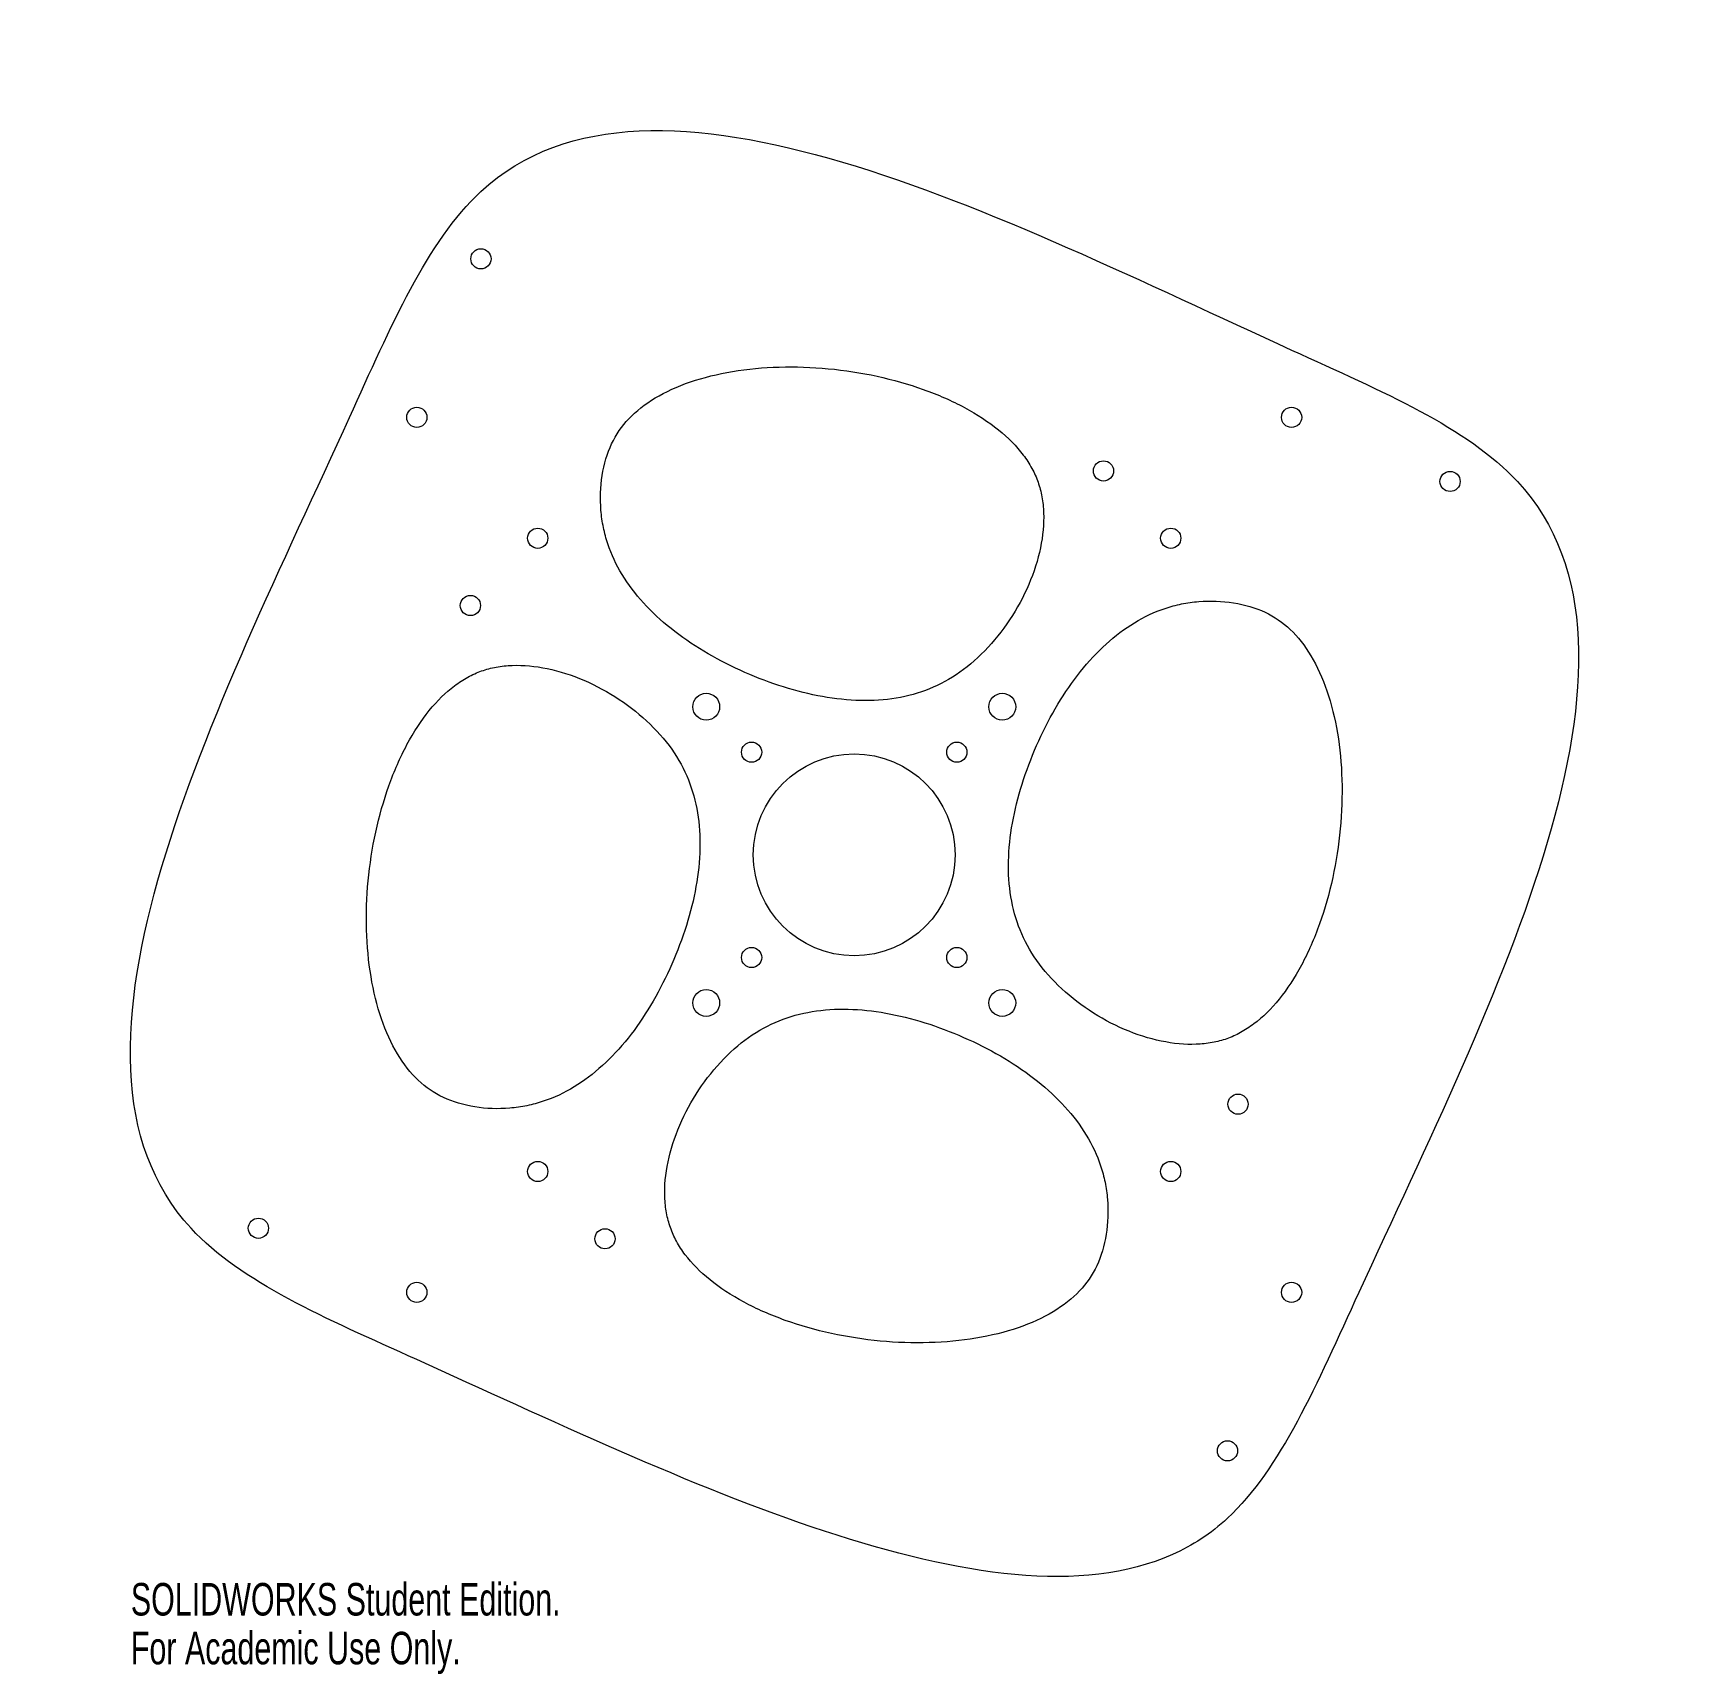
# Model space of a CAD drawing. Header units: millimetres. Extents: x -122 to 122, y -122 to 122.
import ezdxf

# ---------------------------------------------------------------- set-up
doc = ezdxf.new("R2010")
doc.units = ezdxf.units.MM
doc.styles.add('SLDTEXTSTYLE0', font='TXT', dxfattribs={"width": 0.7})

msp = doc.modelspace()

# ---------------------------------------------------------------- linework, layer by layer
at = {"color": 7, "linetype": 'Continuous', "lineweight": 15}
for centre, radius in [((-55.48, 88.55), 1.5), ((-65, 65), 1.5), ((65, 65), 1.5), ((37.04, 57.04), 1.5), ((88.55, 55.48), 1.5), ((-47.04, 47.04), 1.5), ((47.04, 47.04), 1.5), ((-57.04, 37.04), 1.5), ((-22, 22), 2), ((22, 22), 2), ((-15.25, 15.25), 1.5), ((0, 0), 15), ((15.25, 15.25), 1.5), ((-15.25, -15.25), 1.5), ((15.25, -15.25), 1.5), ((-22, -22), 2), ((22, -22), 2), ((57.04, -37.04), 1.5), ((-47.04, -47.04), 1.5), ((47.04, -47.04), 1.5), ((-88.55, -55.48), 1.5), ((-37.04, -57.04), 1.5), ((-65, -65), 1.5), ((65, -65), 1.5), ((55.48, -88.55), 1.5)]:
    msp.add_circle(centre, radius, dxfattribs=at)
for points, knots in [([(55.48, -98.55), (63.34, -91.26), (85.99, -38.51), (130.84, 46.61), (38.77, 85.73), (-46.64, 130.87), (-85.73, 38.75), (-130.8, -46.58), (-42.85, -84.14), (25.74, -118.54), (53, -100.86), (55.48, -98.55)], [0, 0, 0, 0, 0.060053, 0.25, 0.310053, 0.5, 0.560053, 0.75, 0.810053, 0.981005, 1, 1, 1, 1]), ([(27.32, 55.37), (27.08, 56.07), (26.47, 57.43), (24.75, 60.08), (21.66, 63.23), (16.56, 66.57), (8.31, 70.19), (-3.84, 72.83), (-16.09, 72.49), (-24.52, 70.4), (-29.79, 68), (-33.72, 64.89), (-36.23, 61.24), (-37.66, 56.46), (-37.81, 52.04), (-37.32, 48.62), (-36.45, 45.38), (-34.66, 41.58), (-31.47, 37.36), (-25.98, 32.26), (-18.94, 28.09), (-11.22, 25.06), (-5.41, 23.51), (0.28, 22.8), (5.66, 23.02), (10.65, 24.25), (15.18, 26.52), (19.49, 30.15), (23.24, 34.82), (26.12, 40.13), (27.89, 45.66), (28.29, 50.05), (27.95, 53.23), (27.57, 54.68), (27.32, 55.37)], [0, 0, 0, 0, 0.015625, 0.03125, 0.0625, 0.09375, 0.125, 0.1875, 0.25, 0.28125, 0.3125, 0.34375, 0.375, 0.40625, 0.4375, 0.453125, 0.46875, 0.5, 0.53125, 0.5625, 0.625, 0.65625, 0.6875, 0.71875, 0.75, 0.78125, 0.8125, 0.84375, 0.875, 0.90625, 0.9375, 0.96875, 0.984375, 1, 1, 1, 1]), ([(55.37, -27.32), (56.07, -27.08), (57.43, -26.47), (60.08, -24.75), (63.23, -21.66), (66.57, -16.56), (70.19, -8.31), (72.83, 3.84), (72.49, 16.09), (70.4, 24.52), (68, 29.79), (64.89, 33.72), (61.24, 36.23), (56.46, 37.66), (52.04, 37.81), (48.62, 37.32), (45.38, 36.45), (41.58, 34.66), (37.36, 31.47), (32.26, 25.98), (28.09, 18.94), (25.06, 11.22), (23.51, 5.41), (22.8, -0.28), (23.02, -5.66), (24.25, -10.65), (26.52, -15.18), (30.15, -19.49), (34.82, -23.24), (40.13, -26.12), (45.66, -27.89), (50.05, -28.29), (53.23, -27.95), (54.68, -27.57), (55.37, -27.32)], [0, 0, 0, 0, 0.015625, 0.03125, 0.0625, 0.09375, 0.125, 0.1875, 0.25, 0.28125, 0.3125, 0.34375, 0.375, 0.40625, 0.4375, 0.453125, 0.46875, 0.5, 0.53125, 0.5625, 0.625, 0.65625, 0.6875, 0.71875, 0.75, 0.78125, 0.8125, 0.84375, 0.875, 0.90625, 0.9375, 0.96875, 0.984375, 1, 1, 1, 1]), ([(-55.37, 27.32), (-56.07, 27.08), (-57.43, 26.47), (-60.08, 24.75), (-63.23, 21.66), (-66.57, 16.56), (-70.19, 8.31), (-72.83, -3.84), (-72.49, -16.09), (-70.4, -24.52), (-68, -29.79), (-64.89, -33.72), (-61.24, -36.23), (-56.46, -37.66), (-52.04, -37.81), (-48.62, -37.32), (-45.38, -36.45), (-41.58, -34.66), (-37.36, -31.47), (-32.26, -25.98), (-28.09, -18.94), (-25.06, -11.22), (-23.51, -5.41), (-22.8, 0.28), (-23.02, 5.66), (-24.25, 10.65), (-26.52, 15.18), (-30.15, 19.49), (-34.82, 23.24), (-40.13, 26.12), (-45.66, 27.89), (-50.05, 28.29), (-53.23, 27.95), (-54.68, 27.57), (-55.37, 27.32)], [0, 0, 0, 0, 0.015625, 0.03125, 0.0625, 0.09375, 0.125, 0.1875, 0.25, 0.28125, 0.3125, 0.34375, 0.375, 0.40625, 0.4375, 0.453125, 0.46875, 0.5, 0.53125, 0.5625, 0.625, 0.65625, 0.6875, 0.71875, 0.75, 0.78125, 0.8125, 0.84375, 0.875, 0.90625, 0.9375, 0.96875, 0.984375, 1, 1, 1, 1]), ([(-27.32, -55.37), (-27.08, -56.07), (-26.47, -57.43), (-24.75, -60.08), (-21.66, -63.23), (-16.56, -66.57), (-8.31, -70.19), (3.84, -72.83), (16.09, -72.49), (24.52, -70.4), (29.79, -68), (33.72, -64.89), (36.23, -61.24), (37.66, -56.46), (37.81, -52.04), (37.32, -48.62), (36.45, -45.38), (34.66, -41.58), (31.47, -37.36), (25.98, -32.26), (18.94, -28.09), (11.22, -25.06), (5.41, -23.51), (-0.28, -22.8), (-5.66, -23.02), (-10.65, -24.25), (-15.18, -26.52), (-19.49, -30.15), (-23.24, -34.82), (-26.12, -40.13), (-27.89, -45.66), (-28.29, -50.05), (-27.95, -53.23), (-27.57, -54.68), (-27.32, -55.37)], [0, 0, 0, 0, 0.015625, 0.03125, 0.0625, 0.09375, 0.125, 0.1875, 0.25, 0.28125, 0.3125, 0.34375, 0.375, 0.40625, 0.4375, 0.453125, 0.46875, 0.5, 0.53125, 0.5625, 0.625, 0.65625, 0.6875, 0.71875, 0.75, 0.78125, 0.8125, 0.84375, 0.875, 0.90625, 0.9375, 0.96875, 0.984375, 1, 1, 1, 1])]:
    msp.add_open_spline(points, degree=3, knots=knots, dxfattribs=at)

# ---------------------------------------------------------------- texts
at = {"color": 7, "linetype": 'Continuous', "char_height": 4.8336, "attachment_point": 1, "style": 'SLDTEXTSTYLE0'}
for s, insert in [('SOLIDWORKS Student Edition.', (-107.51, -108.18)), ('For Academic Use Only.', (-107.51, -115.43))]:
    msp.add_mtext(s, dxfattribs=dict(at, insert=insert))

doc.saveas('drawing.dxf')
